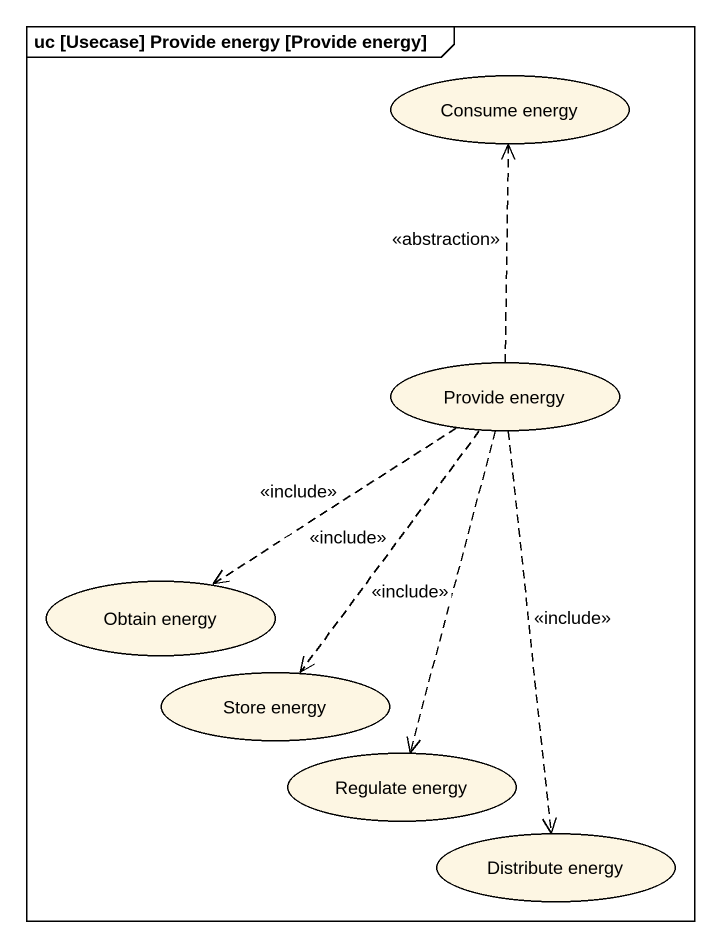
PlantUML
@startuml
mainframe uc [Usecase] Provide energy [Provide energy]
usecase "Consume energy" as Consume_energy
usecase "Provide energy" as Provide_energy
usecase "Obtain energy" as Obtain_energy
usecase "Store energy" as Store_energy
usecase "Regulate energy" as Regulate_energy
usecase "Distribute energy" as Distribute_energy
Provide_energy .up.> Consume_energy : <<abstraction>>
Provide_energy ..> Obtain_energy : <<include>>
Provide_energy ..> Store_energy : <<include>>
Provide_energy ..> Regulate_energy : <<include>>
Provide_energy ..> Distribute_energy : <<include>>
@enduml
